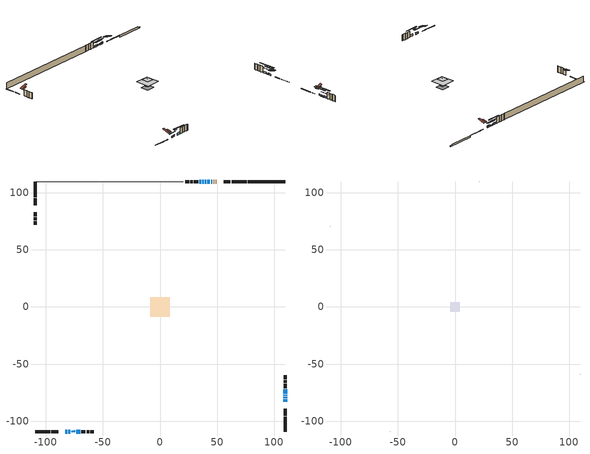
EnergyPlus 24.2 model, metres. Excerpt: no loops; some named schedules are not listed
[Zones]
conditioned space
 floor adiabatic (AdiabaticFloorConstruction): -8.32,-8.32 -8.32,8.32 8.32,8.32 8.32,-8.32 z5.18
 floor foundation (Slab1 construction): -4.9,-4.9 -4.9,4.9 4.9,4.9 4.9,-4.9 z-1.77
 floor foundation (Slab2 construction): -1.89,-1.89 -1.89,1.89 1.89,1.89 1.89,-1.89 z0
 wall outside (RimJoist1 construction): 75.91,109.45 62.65,109.45 / -109.45,-109.45 -96.19,-109.45 / -109.45,109.45 -109.45,96.19 / 109.45,-109.45 109.45,-96.19 z0.3:0.6
 wall outside (RimJoist3 construction): 61.72,109.45 55.6,109.45 / -95.26,-109.45 -89.15,-109.45 / -109.45,95.26 -109.45,89.15 / 109.45,-95.26 109.45,-89.15 z0.3:0.6
 wall outside (AdiabaticWallConstruction 1): 49.42,109.45 48.6,109.45 / 47.68,109.45 46.85,109.45 z0.3:2.33
 wall outside (AdiabaticWallConstruction): 109.45,-82.97 109.45,-80.68 / 45.92,109.45 44.7,109.45 / 40.4,109.45 39.18,109.45 / 38.25,109.45 37.03,109.45 / 109.45,-75.76 109.45,-71.95 / 36.11,109.45 34.28,109.45 z0.3:2.13; 43.77,109.45 41.33,109.45 / 109.45,-79.75 109.45,-78.53 z0.3:1.52; -82.97,-109.45 -81.14,-109.45 / -80.21,-109.45 -78.38,-109.45 z0.3:2.28; 109.45,-77.61 109.45,-76.69 z0.3:0.91; -73.51,-109.45 -69.85,-109.45 z0.3:2.74
 wall outside (Wall1 construction): 33.35,109.45 29.69,109.45 / -68.93,-109.45 -65.27,-109.45 / -109.45,82.97 -109.45,79.31 / 109.45,-71.02 109.45,-67.36 z0.3:7.62
 wall outside (Wall2 construction): 28.76,109.45 26.46,109.45 / -64.34,-109.45 -62.03,-109.45 / -109.45,78.38 -109.45,76.07 / 109.45,-66.43 109.45,-64.13 z0.3:7.62
 wall outside (Wall3 construction): 25.53,109.45 22.23,109.45 / -61.1,-109.45 -57.81,-109.45 / -109.45,75.15 -109.45,71.85 / 109.45,-63.2 109.45,-59.9 z0.3:7.62
 wall foundation (FoundationWall1 construction): 76.83,109.45,-1.77 76.83,109.45,0.3 106.19,109.45,0.3 106.19,109.45,-0.39 109.45,109.45,-0.39 109.45,109.45,-1.77
 wall adiabatic (Wall5 construction): 20.32,109.45 -108.52,109.45 z0.3:7.62
 window (WindowConstruction): 109.45,-82.97 109.45,-80.68 z0.3:2.13
 window (WindowConstruction 6): 45.92,109.45 44.7,109.45 z0.3:2.13
 window (WindowConstruction 7): 43.77,109.45 41.33,109.45 z0.3:1.52
 window (WindowConstruction 8): -82.97,-109.45 -81.14,-109.45 z0.3:2.28
 window (WindowConstruction 1): 40.4,109.45 39.18,109.45 z0.3:2.13
 window (WindowConstruction 9): 109.45,-79.75 109.45,-78.53 z0.3:1.52
 window (WindowConstruction 10): -80.21,-109.45 -78.38,-109.45 z0.3:2.28
 window (WindowConstruction 11): 109.45,-77.6 109.45,-76.69 z0.3:0.91
 window (WindowConstruction 2): 38.25,109.45 37.03,109.45 z0.3:2.13
 window (WindowConstruction 3): -73.51,-109.45 -69.85,-109.45 z0.3:2.74
 window (WindowConstruction 4): 109.45,-75.76 109.45,-71.95 z0.3:2.13
 window (WindowConstruction 5): 36.11,109.45 34.28,109.45 z0.3:2.13
 door (Door): 49.42,109.45 48.6,109.45 z0.3:2.33
 door (Door 1): 47.68,109.45 46.85,109.45 z0.3:2.33
 ceiling adiabatic (AdiabaticFloorConstruction): 8.32,-8.32 8.32,8.32 -8.32,8.32 -8.32,-8.32 z5.18
 roof outside (Roof2 construction): 50.35,109.45,7.62 50.35,104.58,9.24 51.64,104.58,9.24 51.64,109.45,7.62; -83.9,-109.45,7.62 -83.9,-104.58,9.24 -85.18,-104.58,9.24 -85.18,-109.45,7.62; -109.45,83.9,7.62 -104.58,83.9,9.24 -104.58,85.18,9.24 -109.45,85.18,7.62; 109.45,-83.9,7.62 104.58,-83.9,9.24 104.58,-85.18,9.24 109.45,-85.18,7.62
 roof outside (Roof3 construction): -1.75,1.75 -1.75,-1.75 1.75,-1.75 1.75,1.75 z7.62
 roof outside (AdiabaticRoofConstruction): -76.59,-109.45,7.61 -76.59,-108.63,7.89 -77.45,-108.63,7.89 -77.45,-109.45,7.61; -74.44,-109.45,7.61 -74.44,-108.29,8 -75.66,-108.29,8 -75.66,-109.45,7.61
 skylight (SkylightConstruction): -76.59,-109.45,7.62 -76.59,-108.63,7.89 -77.45,-108.63,7.89 -77.45,-109.45,7.62
 skylight (SkylightConstruction 1): -74.44,-109.45,7.62 -74.44,-108.29,8 -75.66,-108.29,8 -75.66,-109.45,7.62
attic - vented
 floor to conditioned space (Floor1 construction Reversed): -4.11,-4.11 -4.11,4.11 4.11,4.11 4.11,-4.11 z7.62
 wall outside (Wall4 construction): 21.3,109.45 21.25,109.45 / -56.88,-109.45 -56.83,-109.45 / -109.45,70.92 -109.45,70.87 / 109.45,-58.98 109.45,-58.93 z0.3:7.62
 roof outside (Roof1 construction): 52.57,109.45,7.62 52.57,101.44,10.28 54.68,101.44,10.28 54.68,109.45,7.62; -86.11,-109.45,7.62 -86.11,-101.44,10.28 -88.22,-101.44,10.28 -88.22,-109.45,7.62; -109.45,86.11,7.62 -101.44,86.11,10.28 -101.44,88.22,10.28 -109.45,88.22,7.62; 109.45,-86.11,7.62 101.44,-86.11,10.28 101.44,-88.22,10.28 109.45,-88.22,7.62
shading: 109.45,-74.14 109.45,-89.51 109.86,-89.51 109.86,-74.14 z8.67; 40.84,109.45 49.78,109.45 49.78,109.86 40.84,109.86 z5.99; 37.47,109.45 47.63,109.45 47.63,109.86 37.47,109.86 z5.38; -77.28,-109.45 -86.83,-109.45 -86.83,-109.86 -77.28,-109.86 z6.14; 32.64,109.45 46.94,109.45 46.94,109.86 32.64,109.86 z8.67; 109.45,-78.33 109.45,-79.95 109.86,-79.95 109.86,-78.33 z1.72; -78.18,-109.45 -80.41,-109.45 -80.41,-109.86 -78.18,-109.86 z2.48; 109.45,-66.86 109.45,-87.43 109.86,-87.43 109.86,-66.86 z10.74; 30.49,109.45 44.79,109.45 44.79,109.86 30.49,109.86 z8.67; -63.31,-109.45 -80.05,-109.45 -80.05,-109.86 -63.31,-109.86 z9.28; 109.45,-68.09 109.45,-79.62 109.86,-79.62 109.86,-68.09 z5.99; 30.42,109.45 39.96,109.45 39.96,109.86 30.42,109.86 z5.99
[Building]
Building 1: Terrain=Suburbs
[Site:Location]
Toronto Intl AP_ON: Latitude {deg}=43.68; Longitude {deg}=-79.63; Time Zone {hr}=-5; Elevation {m}=173; Keep Site Location Information=Yes
[Site:GroundTemperature:Shallow]
4.59119, 2.66285, 2.50842, 3.42352, 7.09712, 10.7536, 13.9236, 15.9317, 16.1023, 14.4691, 11.3799, 7.83558
[Site:WaterMainsTemperature]
Calculation Method=Schedule; Temperature Schedule=mains temperature schedule
[Material] Roughness=Rough; Thermal Absorptance=0.9
Name | Thickness {m} | Conductivity {W/m-K} | Density {kg/m3} | Specific Heat {J/kg-K} | Solar Absorptance | Visible Absorptance
asphalt or fiberglass shingles | 0.00635 | 0.162714 | 1121.4 | 1465.45 | 0.4 | 0.4
asphalt or fiberglass shingles 1 | 0.00635 | 0.162714 | 1121.4 | 1465.45 | 0.7 | 0.7
ceiling stud and cavity | 0.1397 | 0.117363 | 65.682 | 1177.47 | 0.7 | 0.7
concrete 4.0 in. | 0.1016 | 1.803125 | 2242.8 | 837.4 | 0.7 | 0.7
concrete 8.0 in. | 0.2032 | 1.803125 | 2242.8 | 837.4 | 0.7 | 0.7
door material | 0.04445 | 0.188738 | 512.64 | 1214.23 | 0.7 | 0.7
door material 1 | 0.04445 | 0.053851 | 512.64 | 1214.23 | 0.7 | 0.7
exterior vertical ins | 0.0305553 | 0.029427 | 32.04 | 1214.23 | 0.7 | 0.7
floor covering | 0.0127 | 0.0433444 | 54.468 | 1339.84 | 0.6 | 0.6
floor rigid ins; roof rigid ins 1; wall rigid ins | 0.512978 | 0.029427 | 32.04 | 1214.23 | 0.7 | 0.7
floor stud and cavity | 0.1397 | 1.75129 | 37.0049 | 1207.88 | 0.7 | 0.7
furniture material conditioned space 1 | 0.1524 | 0.115458 | 640.8 | 1214.23 | 0.6 | 0.6
gypsum board | 0.0127 | 0.160291 | 801 | 837.4 | 0.6 | 0.6
gypsum board 1 | 0.0127 | 0.160291 | 801 | 837.4 | 0.7 | 0.7
interior vertical ins | 0.025908 | 0.029427 | 32.04 | 1214.23 | 0.7 | 0.7
osb sheathing 0.5 in. | 0.0127 | 0.115458 | 512.64 | 1214.23 | 0.7 | 0.7
osb sheathing 0.5 in. 1 | 0.0127 | 0.115458 | 512.64 | 1214.23 | 0.4 | 0.4
osb sheathing 0.75 in. | 0.01905 | 0.115458 | 512.64 | 1214.23 | 0.7 | 0.7
osb sheathing 2.0 in. | 0.0508 | 0.115458 | 512.64 | 1214.23 | 0.7 | 0.7
rim joist stud and cavity | 0.0508 | 0.177588 | 50.32683 | 1063.81 | 0.6 | 0.6
rim joist stud and cavity 1 | 0.0508 | 0.029095 | 125.044 | 1163.47 | 0.6 | 0.6
roof rigid ins | 0.051816 | 0.029427 | 32.04 | 1214.23 | 0.7 | 0.7
roof stud and cavity | 0.2032 | 0.170512 | 78.34581 | 1123.46 | 0.7 | 0.7
roof stud and cavity 1 | 0.2032 | 0.185251 | 78.34581 | 1123.46 | 0.7 | 0.7
roof stud and cavity 2 | 0.18415 | 1.78685 | 37.0049 | 1207.88 | 0.6 | 0.6
slab rigid ins | 0.0412942 | 0.029427 | 32.04 | 1214.23 | 0.7 | 0.7
wall stud and cavity | 0.1397 | 0.0823012 | 139.0536 | 1170.24 | 0.7 | 0.7
wall stud and cavity 1 | 0.1397 | 0.0832512 | 139.0536 | 1170.24 | 0.7 | 0.7
wall stud and cavity 2 | 0.1397 | 0.0826441 | 139.0536 | 1170.24 | 0.7 | 0.7
wall stud and cavity 3 | 0.0889 | 6.9971 | 50.32683 | 1063.81 | 0.6 | 0.6
wall stud and cavity 4 | 0.1397 | 0.0750922 | 139.0536 | 1170.24 | 0.7 | 0.7
wall stud and cavity 5 | 0.0889 | 0.380278 | 52.3479 | 1209.89 | 0.7 | 0.7
wall stud and cavity 6 | 0.0889 | 0.391764 | 83.0341 | 1211.67 | 0.7 | 0.7
wood siding | 0.0254 | 0.102417 | 544.68 | 1172.36 | 0.4 | 0.4
wood siding 1 | 0.00254 | 0.102417 | 544.68 | 1172.36 | 0.4 | 0.4
wood siding 2; wood siding 3; wood siding 4 | 0.0254 | 0.102417 | 544.68 | 1172.36 | 0.7 | 0.7
[WindowMaterial:SimpleGlazingSystem]
Name | U-Factor {W/m2-K} | Solar Heat Gain Coefficient
SkylightMaterial | 3.58242 | 0.6652
SkylightMaterial 1 | 3.25514 | 0.6962
WindowMaterial | 2.93609 | 0.65
WindowMaterial 1 | 2.95653 | 0.63
WindowMaterial 2 | 2.904297 | 0.68
WindowMaterial 3 | 2.85944 | 0.72
WindowMaterial 4 | 2.92076 | 0.67
WindowMaterial 5 | 2.88386 | 0.7
WindowMaterial 6 | 2.96789 | 0.62
WindowMaterial 7 | 4.20853 | 0.66
[Construction]
AdiabaticFloorConstruction: floor stud and cavity, floor rigid ins, osb sheathing 0.75 in., floor covering
AdiabaticRoofConstruction: asphalt or fiberglass shingles 1, roof rigid ins 1, osb sheathing 0.75 in., roof stud and cavity 2
AdiabaticWallConstruction: wood siding 3, wall rigid ins, wall stud and cavity 5, gypsum board
AdiabaticWallConstruction 1: wood siding 4, wall rigid ins, wall stud and cavity 5, gypsum board
Door: door material
Door 1: door material 1
Floor1 construction Reversed: gypsum board, ceiling stud and cavity
FoundationWall1 construction: concrete 8.0 in., gypsum board 1
furniture construction conditioned space 1: furniture material conditioned space 1
PartitionWallConstruction: gypsum board, wall stud and cavity 6, gypsum board
RimJoist1 construction: wood siding 2, rim joist stud and cavity
RimJoist3 construction: wood siding 2, osb sheathing 2.0 in., rim joist stud and cavity 1
Roof1 construction: asphalt or fiberglass shingles
Roof2 construction: asphalt or fiberglass shingles, osb sheathing 0.75 in., roof stud and cavity, gypsum board
Roof3 construction: asphalt or fiberglass shingles, roof rigid ins, osb sheathing 0.75 in., roof stud and cavity 1, gypsum board
SkylightConstruction: SkylightMaterial
SkylightConstruction 1: SkylightMaterial 1
Slab1 construction: concrete 4.0 in.
Slab2 construction: slab rigid ins, concrete 4.0 in.
Wall1 construction: wood siding, osb sheathing 0.5 in., wall stud and cavity, gypsum board
Wall2 construction: wood siding, osb sheathing 0.5 in., wall stud and cavity 1, gypsum board
Wall3 construction: wood siding, osb sheathing 0.5 in., wall stud and cavity 2, gypsum board
Wall4 construction: wood siding 1, wall stud and cavity 3
Wall5 construction: osb sheathing 0.5 in. 1, wall stud and cavity 4, gypsum board
WindowConstruction; WindowConstruction 4: WindowMaterial
WindowConstruction 1; WindowConstruction 5: WindowMaterial 1
WindowConstruction 10; WindowConstruction 8: WindowMaterial 5
WindowConstruction 11: WindowMaterial 7
WindowConstruction 2; WindowConstruction 6: WindowMaterial 2
WindowConstruction 3: WindowMaterial 3
WindowConstruction 7: WindowMaterial 4
WindowConstruction 9: WindowMaterial 6
[Zone] Multiplier=1; Part of Total Floor Area=Yes
Name | Volume {m3}
attic - vented | 29.2543
conditioned space | 1170.8
[Space]
Name | Zone | Volume {m3}
attic - vented 1 | attic - vented | 29.2543
conditioned space 1 | conditioned space | 1170.8
[ZoneInfiltration:EffectiveLeakageArea]
infil attic - vented 1: Zone or Space=attic - vented 1; Schedule=Always On Discrete; Effective Air Leakage Area {cm2}=2794.76; Stack Coefficient=0.000694229; Wind Coefficient=1.78021e-05
[ZoneMixing]
whole house fan mix: Zone or Space=attic - vented; Schedule=Always On Continuous; Design Flow Rate Calculation Method=Flow/Zone; Design Flow Rate {m3/s}=0; Source Zone or Space=conditioned space
[SurfaceProperty:ExposedFoundationPerimeter] Exposed Perimeter Calculation Method=TotalExposedPerimeter
Name | Total Exposed Perimeter {m}
Slab1 | 32.614
Slab2 | 10.973
[InternalMass] Zone or ZoneList=conditioned space; Space or SpaceList=conditioned space 1
Name | Construction | Surface Area {m2}
furniture mass conditioned space 1 | furniture construction conditioned space 1 | 154.984
partition wall mass | PartitionWallConstruction | 387.46
[Lights]
interior lighting: Zone or ZoneList or Space or SpaceList=conditioned space 1; Schedule=interior lighting schedule; Design Level Calculation Method=LightingLevel; Lighting Level {W}=343.2; Return Air Fraction=0; Fraction Radiant=0.6; Fraction Visible=0.2; Fraction Replaceable=1
[People]
occupants: Zone or ZoneList or Space or SpaceList=conditioned space 1; Number of People Schedule=occupants schedule; Number of People Calculation Method=People; Number of People=3; Fraction Radiant=0.314171; Sensible Heat Fraction=0.56303; Activity Level Schedule=occupants activity schedule; Carbon Dioxide Generation Rate {m3/s-W}=0; Enable ASHRAE 55 Comfort Warnings=No; Mean Radiant Temperature Calculation Type=EnclosureAveraged
[ElectricEquipment] Zone or ZoneList or Space or SpaceList=conditioned space 1; Design Level Calculation Method=EquipmentLevel
Name | Schedule | Design Level {W} | Fraction Latent | Fraction Radiant | Fraction Lost
clothes dryer | clothes dryer schedule | 140.772 | 0.015 | 0.081 | 0.85
clothes washer | clothes washer schedule | 32.1985 | 0.03 | 0.162 | 0.7
cooking range | cooking range schedule | 208.969 | 0.08 | 0.432 | 0.2
dishwasher | dishwasher schedule | 66.8632 | 0.3 | 0.18 | 0.4
fridge | fridge schedule | 72.9452 | 0 | 0.6 | 0
mech vent bath fan 0 | mech vent bath fan 0 schedule | 50.2 | 0 | 0 | 1
mech vent bath fan 1 | mech vent bath fan 1 schedule | 50.2 | 0 | 0 | 1
mech vent house fan | mech vent house fan schedule | 0.95 | 0 | 0 | 1
mech vent house fan cfis | mech vent house fan cfis schedule | 0 | 0 | 0 | 0
mech vent range fan 0 | mech vent range fan 0 schedule | 57 | 0 | 0 | 1
misc plug loads | misc plug loads schedule | 494.7 | 0.045 | 0.513 | 0.1
whole house fan | Always On Discrete | 0 | 0 | 0 | 1
[OtherEquipment] Zone or ZoneList or Space or SpaceList=conditioned space 1; Design Level Calculation Method=EquipmentLevel
Name | Fuel Type | Schedule | Design Level {W} | Fraction Latent | Fraction Radiant | Fraction Lost
clothes dryer 1 | Electricity | clothes dryer schedule | 0 | 0.015 | 0.081 | 0.85
cooking range 1 | Electricity | cooking range schedule | 0 | 0.08 | 0.432 | 0.2
general water use latent | None | general water use schedule | 59.3978 | 1 | 0 | 0
general water use sensible | None | general water use schedule | -58.539 | 0 | 0.6 | 0
mech vent house fan latent load | None | Always On Discrete | 0 | 1 | 0 | 0
mech vent house fan sensible load | None | Always On Discrete | 0 | 0 | 0 | 0
water heater energy adjustment1 | NaturalGas | Always On Discrete | 0.01 | 0 | 0 | 1
[ZoneInfiltration:DesignFlowRate] Zone or ZoneList or Space or SpaceList=conditioned space 1; Schedule=Always On Discrete; Design Flow Rate Calculation Method=Flow/Zone; Design Flow Rate {m3/s}=0
infil flow; natural vent flow; whole house fan flow
[Foundation:Kiva] Initial Indoor Air Temperature {C}=18; Wall Depth Below Slab {m}=0.2032
Name | Wall Height Above Grade {m} | Custom Block Material Name 1 | Custom Block Depth 1 {m} | Custom Block X Position 1 {m} | Custom Block Z Position 1 {m} | Interior Vertical Insulation Material | Interior Vertical Insulation Depth {m}
Foundation Kiva 1 | 0.299984 | exterior vertical ins | 2.06999 | 0.2159 | 0
Foundation Kiva 2 | 0.1016 |  |  |  |  | interior vertical ins | 0.1016
[Foundation:Kiva:Settings]
Soil Conductivity {W/m-K}=0.849921; Soil Density {kg/m3}=1842.3; Soil Specific Heat {J/kg-K}=418.7; Ground Solar Absorptivity=0.9; Ground Thermal Absorptivity=0.9; Ground Surface Roughness {m}=0.03; Far-Field Width {m}=40; Deep-Ground Boundary Condition=ZeroFlux; Deep-Ground Depth {m}=40; Minimum Cell Dimension {m}=0.2; Maximum Cell Growth Coefficient=3; Simulation Timestep=Timestep
[Exterior:Lights]
exterior lighting: Schedule=exterior lighting schedule; Design Level {W}=75.6
[Schedule:Constant]
Name | Hourly Value
Always On Continuous; mech vent house fan schedule; mech vent house fan cfis schedule; Always On Discrete | 1
occupants activity schedule | 117.228
fridge schedule | 0
[Schedule:Week:Daily]
interior lighting schedule Week Rule - Jan1-Jan27: interior lighting schedule day, interior lighting schedule day, interior lighting schedule day, interior lighting schedule day, interior lighting schedule day, interior lighting schedule day, interior lighting schedule day, interior lighting schedule default day, interior lighting schedule default day, interior lighting schedule default day, interior lighting schedule default day, interior lighting schedule default day
interior lighting schedule Week Rule - Jan28-Feb3: interior lighting schedule day, interior lighting schedule day, interior lighting schedule day, interior lighting schedule day, interior lighting schedule day 1, interior lighting schedule day 1, interior lighting schedule day 1, interior lighting schedule default day, interior lighting schedule default day, interior lighting schedule default day, interior lighting schedule default day, interior lighting schedule default day
interior lighting schedule Week Rule - Feb4-Feb24: interior lighting schedule day 1, interior lighting schedule day 1, interior lighting schedule day 1, interior lighting schedule day 1, interior lighting schedule day 1, interior lighting schedule day 1, interior lighting schedule day 1, interior lighting schedule default day, interior lighting schedule default day, interior lighting schedule default day, interior lighting schedule default day, interior lighting schedule default day
interior lighting schedule Week Rule - Feb25-Mar3: interior lighting schedule day 1, interior lighting schedule day 1, interior lighting schedule day 1, interior lighting schedule day 1, interior lighting schedule day 2, interior lighting schedule day 2, interior lighting schedule day 2, interior lighting schedule default day, interior lighting schedule default day, interior lighting schedule default day, interior lighting schedule default day, interior lighting schedule default day
interior lighting schedule Week Rule - Mar4-Mar31: interior lighting schedule day 2, interior lighting schedule day 2, interior lighting schedule day 2, interior lighting schedule day 2, interior lighting schedule day 2, interior lighting schedule day 2, interior lighting schedule day 2, interior lighting schedule default day, interior lighting schedule default day, interior lighting schedule default day, interior lighting schedule default day, interior lighting schedule default day
interior lighting schedule Week Rule - Apr1-Apr28: interior lighting schedule day 3, interior lighting schedule day 3, interior lighting schedule day 3, interior lighting schedule day 3, interior lighting schedule day 3, interior lighting schedule day 3, interior lighting schedule day 3, interior lighting schedule default day, interior lighting schedule default day, interior lighting schedule default day, interior lighting schedule default day, interior lighting schedule default day
interior lighting schedule Week Rule - Apr29-May5: interior lighting schedule day 3, interior lighting schedule day 3, interior lighting schedule day 4, interior lighting schedule day 4, interior lighting schedule day 4, interior lighting schedule day 4, interior lighting schedule day 4, interior lighting schedule default day, interior lighting schedule default day, interior lighting schedule default day, interior lighting schedule default day, interior lighting schedule default day
interior lighting schedule Week Rule - May6-May26: interior lighting schedule day 4, interior lighting schedule day 4, interior lighting schedule day 4, interior lighting schedule day 4, interior lighting schedule day 4, interior lighting schedule day 4, interior lighting schedule day 4, interior lighting schedule default day, interior lighting schedule default day, interior lighting schedule default day, interior lighting schedule default day, interior lighting schedule default day
interior lighting schedule Week Rule - May27-Jun2: interior lighting schedule day 4, interior lighting schedule day 4, interior lighting schedule day 4, interior lighting schedule day 4, interior lighting schedule day 4, interior lighting schedule day 5, interior lighting schedule day 5, interior lighting schedule default day, interior lighting schedule default day, interior lighting schedule default day, interior lighting schedule default day, interior lighting schedule default day
interior lighting schedule Week Rule - Jun3-Jun30: interior lighting schedule day 5, interior lighting schedule day 5, interior lighting schedule day 5, interior lighting schedule day 5, interior lighting schedule day 5, interior lighting schedule day 5, interior lighting schedule day 5, interior lighting schedule default day, interior lighting schedule default day, interior lighting schedule default day, interior lighting schedule default day, interior lighting schedule default day
interior lighting schedule Week Rule - Jul1-Jul28: interior lighting schedule day 6, interior lighting schedule day 6, interior lighting schedule day 6, interior lighting schedule day 6, interior lighting schedule day 6, interior lighting schedule day 6, interior lighting schedule day 6, interior lighting schedule default day, interior lighting schedule default day, interior lighting schedule default day, interior lighting schedule default day, interior lighting schedule default day
interior lighting schedule Week Rule - Jul29-Aug4: interior lighting schedule day 6, interior lighting schedule day 6, interior lighting schedule day 6, interior lighting schedule day 7, interior lighting schedule day 7, interior lighting schedule day 7, interior lighting schedule day 7, interior lighting schedule default day, interior lighting schedule default day, interior lighting schedule default day, interior lighting schedule default day, interior lighting schedule default day
interior lighting schedule Week Rule - Aug5-Aug25: interior lighting schedule day 7, interior lighting schedule day 7, interior lighting schedule day 7, interior lighting schedule day 7, interior lighting schedule day 7, interior lighting schedule day 7, interior lighting schedule day 7, interior lighting schedule default day, interior lighting schedule default day, interior lighting schedule default day, interior lighting schedule default day, interior lighting schedule default day
interior lighting schedule Week Rule - Aug26-Sep1: interior lighting schedule day 7, interior lighting schedule day 7, interior lighting schedule day 7, interior lighting schedule day 7, interior lighting schedule day 7, interior lighting schedule day 7, interior lighting schedule day 8, interior lighting schedule default day, interior lighting schedule default day, interior lighting schedule default day, interior lighting schedule default day, interior lighting schedule default day
interior lighting schedule Week Rule - Sep2-Sep29: interior lighting schedule day 8, interior lighting schedule day 8, interior lighting schedule day 8, interior lighting schedule day 8, interior lighting schedule day 8, interior lighting schedule day 8, interior lighting schedule day 8, interior lighting schedule default day, interior lighting schedule default day, interior lighting schedule default day, interior lighting schedule default day, interior lighting schedule default day
interior lighting schedule Week Rule - Sep30-Oct6: interior lighting schedule day 8, interior lighting schedule day 9, interior lighting schedule day 9, interior lighting schedule day 9, interior lighting schedule day 9, interior lighting schedule day 9, interior lighting schedule day 9, interior lighting schedule default day, interior lighting schedule default day, interior lighting schedule default day, interior lighting schedule default day, interior lighting schedule default day
interior lighting schedule Week Rule - Oct7-Oct27: interior lighting schedule day 9, interior lighting schedule day 9, interior lighting schedule day 9, interior lighting schedule day 9, interior lighting schedule day 9, interior lighting schedule day 9, interior lighting schedule day 9, interior lighting schedule default day, interior lighting schedule default day, interior lighting schedule default day, interior lighting schedule default day, interior lighting schedule default day
interior lighting schedule Week Rule - Oct28-Nov3: interior lighting schedule day 9, interior lighting schedule day 9, interior lighting schedule day 9, interior lighting schedule day 9, interior lighting schedule day 10, interior lighting schedule day 10, interior lighting schedule day 10, interior lighting schedule default day, interior lighting schedule default day, interior lighting schedule default day, interior lighting schedule default day, interior lighting schedule default day
interior lighting schedule Week Rule - Nov4-Nov24: interior lighting schedule day 10, interior lighting schedule day 10, interior lighting schedule day 10, interior lighting schedule day 10, interior lighting schedule day 10, interior lighting schedule day 10, interior lighting schedule day 10, interior lighting schedule default day, interior lighting schedule default day, interior lighting schedule default day, interior lighting schedule default day, interior lighting schedule default day
interior lighting schedule Week Rule - Nov25-Dec1: interior lighting schedule day 10, interior lighting schedule day 10, interior lighting schedule day 10, interior lighting schedule day 10, interior lighting schedule day 10, interior lighting schedule day 10, interior lighting schedule day 11, interior lighting schedule default day, interior lighting schedule default day, interior lighting schedule default day, interior lighting schedule default day, interior lighting schedule default day
interior lighting schedule Week Rule - Dec2-Dec31: interior lighting schedule day 11, interior lighting schedule day 11, interior lighting schedule day 11, interior lighting schedule day 11, interior lighting schedule day 11, interior lighting schedule day 11, interior lighting schedule day 11, interior lighting schedule default day, interior lighting schedule default day, interior lighting schedule default day, interior lighting schedule default day, interior lighting schedule default day
occupants schedule Week Rule - Jan1-Dec31: occupants schedule day, occupants schedule day, occupants schedule day, occupants schedule day, occupants schedule day, occupants schedule day, occupants schedule day, occupants schedule default day, occupants schedule default day, occupants schedule default day, occupants schedule default day, occupants schedule default day
clothes dryer schedule Week Rule - Jan1-Dec31: clothes dryer schedule day, clothes dryer schedule day, clothes dryer schedule day, clothes dryer schedule day, clothes dryer schedule day, clothes dryer schedule day, clothes dryer schedule day, clothes dryer schedule default day, clothes dryer schedule default day, clothes dryer schedule default day, clothes dryer schedule default day, clothes dryer schedule default day
clothes washer schedule Week Rule - Jan1-Dec31: clothes washer schedule day, clothes washer schedule day, clothes washer schedule day, clothes washer schedule day, clothes washer schedule day, clothes washer schedule day, clothes washer schedule day, clothes washer schedule default day, clothes washer schedule default day, clothes washer schedule default day, clothes washer schedule default day, clothes washer schedule default day
cooking range schedule Week Rule - Jan1-Dec31: cooking range schedule day, cooking range schedule day, cooking range schedule day, cooking range schedule day, cooking range schedule day, cooking range schedule day, cooking range schedule day, cooking range schedule default day, cooking range schedule default day, cooking range schedule default day, cooking range schedule default day, cooking range schedule default day
dishwasher schedule Week Rule - Jan1-Dec31: dishwasher schedule day, dishwasher schedule day, dishwasher schedule day, dishwasher schedule day, dishwasher schedule day, dishwasher schedule day, dishwasher schedule day, dishwasher schedule default day, dishwasher schedule default day, dishwasher schedule default day, dishwasher schedule default day, dishwasher schedule default day
mech vent bath fan 0 schedule Week Rule - Jan1-Dec31: mech vent bath fan 0 schedule day, mech vent bath fan 0 schedule day, mech vent bath fan 0 schedule day, mech vent bath fan 0 schedule day, mech vent bath fan 0 schedule day, mech vent bath fan 0 schedule day, mech vent bath fan 0 schedule day, mech vent bath fan 0 schedule default day, mech vent bath fan 0 schedule default day, mech vent bath fan 0 schedule default day, mech vent bath fan 0 schedule default day, mech vent bath fan 0 schedule default day
mech vent bath fan 1 schedule Week Rule - Jan1-Dec31: mech vent bath fan 1 schedule day, mech vent bath fan 1 schedule day, mech vent bath fan 1 schedule day, mech vent bath fan 1 schedule day, mech vent bath fan 1 schedule day, mech vent bath fan 1 schedule day, mech vent bath fan 1 schedule day, mech vent bath fan 1 schedule default day, mech vent bath fan 1 schedule default day, mech vent bath fan 1 schedule default day, mech vent bath fan 1 schedule default day, mech vent bath fan 1 schedule default day
mech vent range fan 0 schedule Week Rule - Jan1-Dec31: mech vent range fan 0 schedule day, mech vent range fan 0 schedule day, mech vent range fan 0 schedule day, mech vent range fan 0 schedule day, mech vent range fan 0 schedule day, mech vent range fan 0 schedule day, mech vent range fan 0 schedule day, mech vent range fan 0 schedule default day, mech vent range fan 0 schedule default day, mech vent range fan 0 schedule default day, mech vent range fan 0 schedule default day, mech vent range fan 0 schedule default day
misc plug loads schedule Week Rule - Jan1-Dec31: misc plug loads schedule day, misc plug loads schedule day, misc plug loads schedule day, misc plug loads schedule day, misc plug loads schedule day, misc plug loads schedule day, misc plug loads schedule day, misc plug loads schedule default day, misc plug loads schedule default day, misc plug loads schedule default day, misc plug loads schedule default day, misc plug loads schedule default day
general water use schedule Week Rule - Jan1-Dec31: general water use schedule day, general water use schedule day, general water use schedule day, general water use schedule day, general water use schedule day, general water use schedule day, general water use schedule day, general water use schedule default day, general water use schedule default day, general water use schedule default day, general water use schedule default day, general water use schedule default day
exterior lighting schedule Week Rule - Jan1-Jan27: exterior lighting schedule day, exterior lighting schedule day, exterior lighting schedule day, exterior lighting schedule day, exterior lighting schedule day, exterior lighting schedule day, exterior lighting schedule day, exterior lighting schedule default day, exterior lighting schedule default day, exterior lighting schedule default day, exterior lighting schedule default day, exterior lighting schedule default day
exterior lighting schedule Week Rule - Jan28-Feb3: exterior lighting schedule day, exterior lighting schedule day, exterior lighting schedule day, exterior lighting schedule day, exterior lighting schedule day 1, exterior lighting schedule day 1, exterior lighting schedule day 1, exterior lighting schedule default day, exterior lighting schedule default day, exterior lighting schedule default day, exterior lighting schedule default day, exterior lighting schedule default day
exterior lighting schedule Week Rule - Feb4-Feb24: exterior lighting schedule day 1, exterior lighting schedule day 1, exterior lighting schedule day 1, exterior lighting schedule day 1, exterior lighting schedule day 1, exterior lighting schedule day 1, exterior lighting schedule day 1, exterior lighting schedule default day, exterior lighting schedule default day, exterior lighting schedule default day, exterior lighting schedule default day, exterior lighting schedule default day
exterior lighting schedule Week Rule - Feb25-Mar3: exterior lighting schedule day 1, exterior lighting schedule day 1, exterior lighting schedule day 1, exterior lighting schedule day 1, exterior lighting schedule day 2, exterior lighting schedule day 2, exterior lighting schedule day 2, exterior lighting schedule default day, exterior lighting schedule default day, exterior lighting schedule default day, exterior lighting schedule default day, exterior lighting schedule default day
exterior lighting schedule Week Rule - Mar4-Mar31: exterior lighting schedule day 2, exterior lighting schedule day 2, exterior lighting schedule day 2, exterior lighting schedule day 2, exterior lighting schedule day 2, exterior lighting schedule day 2, exterior lighting schedule day 2, exterior lighting schedule default day, exterior lighting schedule default day, exterior lighting schedule default day, exterior lighting schedule default day, exterior lighting schedule default day
exterior lighting schedule Week Rule - Apr1-Apr28: exterior lighting schedule day 3, exterior lighting schedule day 3, exterior lighting schedule day 3, exterior lighting schedule day 3, exterior lighting schedule day 3, exterior lighting schedule day 3, exterior lighting schedule day 3, exterior lighting schedule default day, exterior lighting schedule default day, exterior lighting schedule default day, exterior lighting schedule default day, exterior lighting schedule default day
exterior lighting schedule Week Rule - Apr29-May5: exterior lighting schedule day 3, exterior lighting schedule day 3, exterior lighting schedule day 4, exterior lighting schedule day 4, exterior lighting schedule day 4, exterior lighting schedule day 4, exterior lighting schedule day 4, exterior lighting schedule default day, exterior lighting schedule default day, exterior lighting schedule default day, exterior lighting schedule default day, exterior lighting schedule default day
exterior lighting schedule Week Rule - May6-May26: exterior lighting schedule day 4, exterior lighting schedule day 4, exterior lighting schedule day 4, exterior lighting schedule day 4, exterior lighting schedule day 4, exterior lighting schedule day 4, exterior lighting schedule day 4, exterior lighting schedule default day, exterior lighting schedule default day, exterior lighting schedule default day, exterior lighting schedule default day, exterior lighting schedule default day
[Schedule:Year]
interior lighting schedule: interior lighting schedule Week Rule - Jan1-Jan27, 1, 1, 1, 27, interior lighting schedule Week Rule - Jan28-Feb3, 1, 28, 2, 3, interior lighting schedule Week Rule - Feb4-Feb24, 2, 4, 2, 24, interior lighting schedule Week Rule - Feb25-Mar3, 2, 25, 3, 3, interior lighting schedule Week Rule - Mar4-Mar31, 3, 4, 3, 31, interior lighting schedule Week Rule - Apr1-Apr28, 4, 1, 4, 28, interior lighting schedule Week Rule - Apr29-May5, 4, 29, 5, 5, interior lighting schedule Week Rule - May6-May26, 5, 6, 5, 26, interior lighting schedule Week Rule - May27-Jun2, 5, 27, 6, 2, interior lighting schedule Week Rule - Jun3-Jun30, 6, 3, 6, 30, interior lighting schedule Week Rule - Jul1-Jul28, 7, 1, 7, 28, interior lighting schedule Week Rule - Jul29-Aug4, 7, 29, 8, 4, interior lighting schedule Week Rule - Aug5-Aug25, 8, 5, 8, 25, interior lighting schedule Week Rule - Aug26-Sep1, 8, 26, 9, 1, interior lighting schedule Week Rule - Sep2-Sep29, 9, 2, 9, 29, interior lighting schedule Week Rule - Sep30-Oct6, 9, 30, 10, 6, interior lighting schedule Week Rule - Oct7-Oct27, 10, 7, 10, 27, interior lighting schedule Week Rule - Oct28-Nov3, 10, 28, 11, 3, interior lighting schedule Week Rule - Nov4-Nov24, 11, 4, 11, 24, interior lighting schedule Week Rule - Nov25-Dec1, 11, 25, 12, 1, interior lighting schedule Week Rule - Dec2-Dec31, 12, 2, 12, 31
occupants schedule: occupants schedule Week Rule - Jan1-Dec31, 1, 1, 12, 31
clothes dryer schedule: clothes dryer schedule Week Rule - Jan1-Dec31, 1, 1, 12, 31
clothes washer schedule: clothes washer schedule Week Rule - Jan1-Dec31, 1, 1, 12, 31
cooking range schedule: cooking range schedule Week Rule - Jan1-Dec31, 1, 1, 12, 31
dishwasher schedule: dishwasher schedule Week Rule - Jan1-Dec31, 1, 1, 12, 31
mech vent bath fan 0 schedule: mech vent bath fan 0 schedule Week Rule - Jan1-Dec31, 1, 1, 12, 31
mech vent bath fan 1 schedule: mech vent bath fan 1 schedule Week Rule - Jan1-Dec31, 1, 1, 12, 31
mech vent range fan 0 schedule: mech vent range fan 0 schedule Week Rule - Jan1-Dec31, 1, 1, 12, 31
misc plug loads schedule: misc plug loads schedule Week Rule - Jan1-Dec31, 1, 1, 12, 31
general water use schedule: general water use schedule Week Rule - Jan1-Dec31, 1, 1, 12, 31
exterior lighting schedule: exterior lighting schedule Week Rule - Jan1-Jan27, 1, 1, 1, 27, exterior lighting schedule Week Rule - Jan28-Feb3, 1, 28, 2, 3, exterior lighting schedule Week Rule - Feb4-Feb24, 2, 4, 2, 24, exterior lighting schedule Week Rule - Feb25-Mar3, 2, 25, 3, 3, exterior lighting schedule Week Rule - Mar4-Mar31, 3, 4, 3, 31, exterior lighting schedule Week Rule - Apr1-Apr28, 4, 1, 4, 28, exterior lighting schedule Week Rule - Apr29-May5, 4, 29, 5, 5, exterior lighting schedule Week Rule - May6-May26, 5, 6, 5, 26, exterior lighting schedule Week Rule - May27-Jun2, 5, 27, 6, 2, exterior lighting schedule Week Rule - Jun3-Jun30, 6, 3, 6, 30, exterior lighting schedule Week Rule - Jul1-Jul28, 7, 1, 7, 28, exterior lighting schedule Week Rule - Jul29-Aug4, 7, 29, 8, 4, exterior lighting schedule Week Rule - Aug5-Aug25, 8, 5, 8, 25, exterior lighting schedule Week Rule - Aug26-Sep1, 8, 26, 9, 1, exterior lighting schedule Week Rule - Sep2-Sep29, 9, 2, 9, 29, exterior lighting schedule Week Rule - Sep30-Oct6, 9, 30, 10, 6, exterior lighting schedule Week Rule - Oct7-Oct27, 10, 7, 10, 27, exterior lighting schedule Week Rule - Oct28-Nov3, 10, 28, 11, 3, exterior lighting schedule Week Rule - Nov4-Nov24, 11, 4, 11, 24, exterior lighting schedule Week Rule - Nov25-Dec1, 11, 25, 12, 1, exterior lighting schedule Week Rule - Dec2-Dec31, 12, 2, 12, 31
[Schedule:Compact]
mains temperature schedule: Through: 01/01, For: AllDays, Until: 24:00, 8.43722, Through: 01/02, For: AllDays, Until: 24:00, 8.37111, Through: 01/03, For: AllDays, Until: 24:00, 8.30611, Through: 01/04, For: AllDays, Until: 24:00, 8.24222, Through: 01/05, For: AllDays, Until: 24:00, 8.17944, Through: 01/06, For: AllDays, Until: 24:00, 8.11833, Through: 01/07, For: AllDays, Until: 24:00, 8.05833, Through: 01/08, For: AllDays, Until: 24:00, 7.99944, Through: 01/09, For: AllDays, Until: 24:00, 7.94222, Through: 01/10, For: AllDays, Until: 24:00, 7.88611, Through: 01/11, For: AllDays, Until: 24:00, 7.83167, Through: 01/12, For: AllDays, Until: 24:00, 7.77833, Through: 01/13, For: AllDays, Until: 24:00, 7.72611, Through: 01/14, For: AllDays, Until: 24:00, 7.67556, Through: 01/15, For: AllDays, Until: 24:00, 7.62667, Through: 01/16, For: AllDays, Until: 24:00, 7.57889, Through: 01/17, For: AllDays, Until: 24:00, 7.53278, Through: 01/18, For: AllDays, Until: 24:00, 7.48778, Through: 01/19, For: AllDays, Until: 24:00, 7.44444, Through: 01/20, For: AllDays, Until: 24:00, 7.40278, Through: 01/21, For: AllDays, Until: 24:00, 7.36278, Through: 01/22, For: AllDays, Until: 24:00, 7.32389, Through: 01/23, For: AllDays, Until: 24:00, 7.28667, Through: 01/24, For: AllDays, Until: 24:00, 7.25056, Through: 01/25, For: AllDays, Until: 24:00, 7.21667, Through: 01/26, For: AllDays, Until: 24:00, 7.18389, Through: 01/27, For: AllDays, Until: 24:00, 7.15278, Through: 01/28, For: AllDays, Until: 24:00, 7.12333, Through: 01/29, For: AllDays, Until: 24:00, 7.09556, Through: 01/30, For: AllDays, Until: 24:00, 7.06944, Through: 01/31, For: AllDays, Until: 24:00, 7.04444, Through: 02/01, For: AllDays, Until: 24:00, 7.02167, Through: 02/02, For: AllDays, Until: 24:00, 7, Through: 02/03, For: AllDays, Until: 24:00, 6.98, Through: 02/04, For: AllDays, Until: 24:00, 6.96222, Through: 02/05, For: AllDays, Until: 24:00, 6.94556, Through: 02/06, For: AllDays, Until: 24:00, 6.93056, Through: 02/07, For: AllDays, Until: 24:00, 6.91722, Through: 02/08, For: AllDays, Until: 24:00, 6.90556, Through: 02/09, For: AllDays, Until: 24:00, 6.89556, Through: 02/10, For: AllDays, Until: 24:00, 6.88722, Through: 02/11, For: AllDays, Until: 24:00, 6.88056, Through: 02/12, For: AllDays, Until: 24:00, 6.875, Through: 02/13, For: AllDays, Until: 24:00, 6.87167, Through: 02/14, For: AllDays, Until: 24:00, 6.87, Through: 02/15, For: AllDays, Until: 24:00, 6.87, Through: 02/16, For: AllDays, Until: 24:00, 6.87167, Through: 02/17, For: AllDays, Until: 24:00, 6.875, Through: 02/18, For: AllDays, Until: 24:00, 6.88, Through: 02/19, For: AllDays, Until: 24:00, 6.88611, Through: 02/20, For: AllDays, Until: 24:00, 6.89444, Through: 02/21, For: AllDays, Until: 24:00, 6.90444, Through: 02/22, For: AllDays, Until: 24:00, 6.91611, Through: 02/23, For: AllDays, Until: 24:00, 6.92889, Through: 02/24, For: AllDays, Until: 24:00, 6.94389, Through: 02/25, For: AllDays, Until: 24:00, 6.96056, Through: 02/26, For: AllDays, Until: 24:00, 6.97833, Through: 02/27, For: AllDays, Until: 24:00, 6.99833, Through: 02/28, For: AllDays, Until: 24:00, 7.01944, Through: 03/01, For: AllDays, Until: 24:00, 7.04222, Through: 03/02, For: AllDays, Until: 24:00, 7.06667, Through: 03/03, For: AllDays, Until: 24:00, 7.09278, Through: 03/04, For: AllDays, Until: 24:00, 7.12056, Through: 03/05, For: AllDays, Until: 24:00, 7.15, Through: 03/06, For: AllDays, Until: 24:00, 7.18111, Through: 03/07, For: AllDays, Until: 24:00, 7.21333, Through: 03/08, For: AllDays, Until: 24:00, 7.24722, Through: 03/09, For: AllDays, Until: 24:00, 7.28278, Through: 03/10, For: AllDays, Until: 24:00, 7.32, Through: 03/11, For: AllDays, Until: 24:00, 7.35889, Through: 03/12, For: AllDays, Until: 24:00, 7.39889, Through: 03/13, For: AllDays, Until: 24:00, 7.44056, Through: 03/14, For: AllDays, Until: 24:00, 7.48389, Through: 03/15, For: AllDays, Until: 24:00, 7.52833, Through: 03/16, For: AllDays, Until: 24:00, 7.57444, Through: 03/17, For: AllDays, Until: 24:00, 7.62222, Through: 03/18, For: AllDays, Until: 24:00, 7.67111, Through: 03/19, For: AllDays, Until: 24:00, 7.72111, Through: 03/20, For: AllDays, Until: 24:00, 7.77333, Through: 03/21, For: AllDays, Until: 24:00, 7.82611, Through: 03/22, For: AllDays, Until: 24:00, 7.88111, Through: 03/23, For: AllDays, Until: 24:00, 7.93667, Through: 03/24, For: AllDays, Until: 24:00, 7.99389, Through: 03/25, For: AllDays, Until: 24:00, 8.05278, Through: 03/26, For: AllDays, Until: 24:00, 8.11278, Through: 03/27, For: AllDays, Until: 24:00, 8.17389, Through: 03/28, For: AllDays, Until: 24:00, 8.23611, Through: 03/29, For: AllDays, Until: 24:00, 8.3, Through: 03/30, For: AllDays, Until: 24:00, 8.365, Through: 03/31, For: AllDays, Until: 24:00, 8.43111, Through: 04/01, For: AllDays, Until: 24:00, 8.49833, Through: 04/02, For: AllDays, Until: 24:00, 8.56722, Through: 04/03, For: AllDays, Until: 24:00, 8.63667, Through: 04/04, For: AllDays, Until: 24:00, 8.70778, Through: 04/05, For: AllDays, Until: 24:00, 8.77944, Through: 04/06, For: AllDays, Until: 24:00, 8.85278, Through: 04/07, For: AllDays, Until: 24:00, 8.92667, Through: 04/08, For: AllDays, Until: 24:00, 9.00222, Through: 04/09, For: AllDays, Until: 24:00, 9.07833, Through: 04/10, For: AllDays, Until: 24:00, 9.15556, Through: 04/11, For: AllDays, Until: 24:00, 9.23389, Through: 04/12, For: AllDays, Until: 24:00, 9.31278, Through: 04/13, For: AllDays, Until: 24:00, 9.39278, Through: 04/14, For: AllDays, Until: 24:00, 9.47389, Through: 04/15, For: AllDays, Until: 24:00, 9.55611, Through: 04/16, For: AllDays, Until: 24:00, 9.63833, Through: 04/17, For: AllDays, Until: 24:00, 9.72222, Through: 04/18, For: AllDays, Until: 24:00, 9.80667, Through: 04/19, For: AllDays, Until: 24:00, 9.89167, Through: 04/20, For: AllDays, Until: 24:00, 9.97778, Through: 04/21, For: AllDays, Until: 24:00, 10.0644, Through: 04/22, For: AllDays, Until: 24:00, 10.1517, Through: 04/23, For: AllDays, Until: 24:00, 10.24, Through: 04/24, For: AllDays, Until: 24:00, 10.3289, Through: 04/25, For: AllDays, Until: 24:00, 10.4183, Through: 04/26, For: AllDays, Until: 24:00, 10.5083, Through: 04/27, For: AllDays, Until: 24:00, 10.5989, Through: 04/28, For: AllDays, Until: 24:00, 10.69, Through: 04/29, For: AllDays, Until: 24:00, 10.7817, Through: 04/30, For: AllDays, Until: 24:00, 10.8739, Through: 05/01, For: AllDays, Until: 24:00, 10.9667, Through: 05/02, For: AllDays, Until: 24:00, 11.0594, Through: 05/03, For: AllDays, Until: 24:00, 11.1533, Through: 05/04, For: AllDays, Until: 24:00, 11.2472, Through: 05/05, For: AllDays, Until: 24:00, 11.3411, Through: 05/06, For: AllDays, Until: 24:00, 11.4361, Through: 05/07, For: AllDays, Until: 24:00, 11.5306, Through: 05/08, For: AllDays, Until: 24:00, 11.6261, Through: 05/09, For: AllDays, Until: 24:00, 11.7217, Through: 05/10, For: AllDays, Until: 24:00, 11.8172, Through: 05/11, For: AllDays, Until: 24:00, 11.9128, Through: 05/12, For: AllDays, Until: 24:00, 12.0089, Through: 05/13, For: AllDays, Until: 24:00, 12.105, Through: 05/14, For: AllDays, Until: 24:00, 12.2017, Through: 05/15, For: AllDays, Until: 24:00, 12.2978, Through: 05/16, For: AllDays, Until: 24:00, 12.3944, Through: 05/17, For: AllDays, Until: 24:00, 12.4906, Through: 05/18, For: AllDays, Until: 24:00, 12.5872, Through: 05/19, For: AllDays, Until: 24:00, 12.6833, Through: 05/20, For: AllDays, Until: 24:00, 12.78, Through: 05/21, For: AllDays, Until: 24:00, 12.8761, Through: 05/22, For: AllDays, Until: 24:00, 12.9722, Through: 05/23, For: AllDays, Until: 24:00, 13.0683, Through: 05/24, For: AllDays, Until: 24:00, 13.1639, Through: 05/25, For: AllDays, Until: 24:00, 13.2594, Through: 05/26, For: AllDays, Until: 24:00, 13.355, Through: 05/27, For: AllDays, Until: 24:00, 13.45, Through: 05/28, For: AllDays, Until: 24:00, 13.545, Through: 05/29, For: AllDays, Until: 24:00, 13.6394, Through: 05/30, For: AllDays, Until: 24:00, 13.7333, Through: 05/31, For: AllDays, Until: 24:00, 13.8272, Through: 06/01, For: AllDays, Until: 24:00, 13.9206, Through: 06/02, For: AllDays, Until: 24:00, 14.0139, Through: 06/03, For: AllDays, Until: 24:00, 14.1061, Through: 06/04, For: AllDays, Until: 24:00, 14.1983, Through: 06/05, For: AllDays, Until: 24:00, 14.2894, Through: 06/06, For: AllDays, Until: 24:00, 14.3806, Through: 06/07, For: AllDays, Until: 24:00, 14.4711, Through: 06/08, For: AllDays, Until: 24:00, 14.5606, Through: 06/09, For: AllDays, Until: 24:00, 14.65, Through: 06/10, For: AllDays, Until: 24:00, 14.7383, Through: 06/11, For: AllDays, Until: 24:00, 14.8267, Through: 06/12, For: AllDays, Until: 24:00, 14.9133, Through: 06/13, For: AllDays, Until: 24:00, 15, Through: 06/14, For: AllDays, Until: 24:00, 15.0856, Through: 06/15, For: AllDays, Until: 24:00, 15.1706, Through: 06/16, For: AllDays, Until: 24:00, 15.255, Through: 06/17, For: AllDays, Until: 24:00, 15.3383, Through: 06/18, For: AllDays, Until: 24:00, 15.4206, Through: 06/19, For: AllDays, Until: 24:00, 15.5022, Through: 06/20, For: AllDays, Until: 24:00, 15.5828, Through: 06/21, For: AllDays, Until: 24:00, 15.6628, Through: 06/22, For: AllDays, Until: 24:00, 15.7417, Through: 06/23, For: AllDays, Until: 24:00, 15.8194, Through: 06/24, For: AllDays, Until: 24:00, 15.8961, Through: 06/25, For: AllDays, Until: 24:00, 15.9722, Through: 06/26, For: AllDays, Until: 24:00, 16.0467, Through: 06/27, For: AllDays, Until: 24:00, 16.1206, Through: 06/28, For: AllDays, Until: 24:00, 16.1933, Through: 06/29, For: AllDays, Until: 24:00, 16.265, Through: 06/30, For: AllDays, Until: 24:00, 16.3356, Through: 07/01, For: AllDays, Until: 24:00, 16.4044, Through: 07/02, For: AllDays, Until: 24:00, 16.4728, Through: 07/03, For: AllDays, Until: 24:00, 16.54, Through: 07/04, For: AllDays, Until: 24:00, 16.6056, Through: 07/05, For: AllDays, Until: 24:00, 16.67, Through: 07/06, For: AllDays, Until: 24:00, 16.7333, Through: 07/07, For: AllDays, Until: 24:00, 16.7956, Through: 07/08, For: AllDays, Until: 24:00, 16.8561, Through: 07/09, For: AllDays, Until: 24:00, 16.9156, Through: 07/10, For: AllDays, Until: 24:00, 16.9739, Through: 07/11, For: AllDays, Until: 24:00, 17.0306, Through: 07/12, For: AllDays, Until: 24:00, 17.0861, Through: 07/13, For: AllDays, Until: 24:00, 17.14, Through: 07/14, For: AllDays, Until: 24:00, 17.1928, Through: 07/15, For: AllDays, Until: 24:00, 17.2439, Through: 07/16, For: AllDays, Until: 24:00, 17.2939, Through: 07/17, For: AllDays, Until: 24:00, 17.3422, Through: 07/18, For: AllDays, Until: 24:00, 17.3894, Through: 07/19, For: AllDays, Until: 24:00, 17.435, Through: 07/20, For: AllDays, Until: 24:00, 17.4794, Through: 07/21, For: AllDays, Until: 24:00, 17.5217, Through: 07/22, For: AllDays, Until: 24:00, 17.5628, Through: 07/23, For: AllDays, Until: 24:00, 17.6028, Through: 07/24, For: AllDays, Until: 24:00, 17.6406, Through: 07/25, For: AllDays, Until: 24:00, 17.6772, Through: 07/26, For: AllDays, Until: 24:00, 17.7122, Through: 07/27, For: AllDays, Until: 24:00, 17.7456, Through: 07/28, For: AllDays, Until: 24:00, 17.7778, Through: 07/29, For: AllDays, Until: 24:00, 17.8078, Through: 07/30, For: AllDays, Until: 24:00, 17.8367, Through: 07/31, For: AllDays, Until: 24:00, 17.8639, Through: 08/01, For: AllDays, Until: 24:00, 17.8894, Through: 08/02, For: AllDays, Until: 24:00, 17.9133, Through: 08/03, For: AllDays, Until: 24:00, 17.9361, Through: 08/04, For: AllDays, Until: 24:00, 17.9567, Through: 08/05, For: AllDays, Until: 24:00, 17.9756, Through: 08/06, For: AllDays, Until: 24:00, 17.9933, Through: 08/07, For: AllDays, Until: 24:00, 18.0089, Through: 08/08, For: AllDays, Until: 24:00, 18.0233, Through: 08/09, For: AllDays, Until: 24:00, 18.0361, Through: 08/10, For: AllDays, Until: 24:00, 18.0467, Through: 08/11, For: AllDays, Until: 24:00, 18.0561, Through: 08/12, For: AllDays, Until: 24:00, 18.0639, Through: 08/13, For: AllDays, Until: 24:00, 18.07, Through: 08/14, For: AllDays, Until: 24:00, 18.0739, Through: 08/15, For: AllDays, Until: 24:00, 18.0767, Through: 08/16, For: AllDays, Until: 24:00, 18.0778, Through: 08/17, For: AllDays, Until: 24:00, 18.0772, Through: 08/18, For: AllDays, Until: 24:00, 18.075, Through: 08/19, For: AllDays, Until: 24:00, 18.0706, Through: 08/20, For: AllDays, Until: 24:00, 18.065, Through: 08/21, For: AllDays, Until: 24:00, 18.0578, Through: 08/22, For: AllDays, Until: 24:00, 18.0489, Through: 08/23, For: AllDays, Until: 24:00, 18.0383, Through: 08/24, For: AllDays, Until: 24:00, 18.0261, Through: 08/25, For: AllDays, Until: 24:00, 18.0122, Through: 08/26, For: AllDays, Until: 24:00, 17.9967, Through: 08/27, For: AllDays, Until: 24:00, 17.9794, Through: 08/28, For: AllDays, Until: 24:00, 17.9606, Through: 08/29, For: AllDays, Until: 24:00, 17.9406, Through: 08/30, For: AllDays, Until: 24:00, 17.9183, Through: 08/31, For: AllDays, Until: 24:00, 17.8944, Through: 09/01, For: AllDays, Until: 24:00, 17.8694, Through: 09/02, For: AllDays, Until: 24:00, 17.8428, Through: 09/03, For: AllDays, Until: 24:00, 17.8139, Through: 09/04, For: AllDays, Until: 24:00, 17.7839, Through: 09/05, For: AllDays, Until: 24:00, 17.7522, Through: 09/06, For: AllDays, Until: 24:00, 17.7194, Through: 09/07, For: AllDays, Until: 24:00, 17.6844, Through: 09/08, For: AllDays, Until: 24:00, 17.6483, Through: 09/09, For: AllDays, Until: 24:00, 17.6106, Through: 09/10, For: AllDays, Until: 24:00, 17.5711, Through: 09/11, For: AllDays, Until: 24:00, 17.5306, Through: 09/12, For: AllDays, Until: 24:00, 17.4883, Through: 09/13, For: AllDays, Until: 24:00, 17.4444, Through: 09/14, For: AllDays, Until: 24:00, 17.3989, Through: 09/15, For: AllDays, Until: 24:00, 17.3522, Through: 09/16, For: AllDays, Until: 24:00, 17.3039, Through: 09/17, For: AllDays, Until: 24:00, 17.2544, Through: 09/18, For: AllDays, Until: 24:00, 17.2033, Through: 09/19, For: AllDays, Until: 24:00, 17.1511, Through: 09/20, For: AllDays, Until: 24:00, 17.0972, Through: 09/21, For: AllDays, Until: 24:00, 17.0422, Through: 09/22, For: AllDays, Until: 24:00, 16.9856, Through: 09/23, For: AllDays, Until: 24:00, 16.9278, Through: 09/24, For: AllDays, Until: 24:00, 16.8683, Through: 09/25, For: AllDays, Until: 24:00, 16.8078, Through: 09/26, For: AllDays, Until: 24:00, 16.7461, Through: 09/27, For: AllDays, Until: 24:00, 16.6833, Through: 09/28, For: AllDays, Until: 24:00, 16.6189, Through: 09/29, For: AllDays, Until: 24:00, 16.5533, Through: 09/30, For: AllDays, Until: 24:00, 16.4867, Through: 10/01, For: AllDays, Until: 24:00, 16.4189, Through: 10/02, For: AllDays, Until: 24:00, 16.3494, Through: 10/03, For: AllDays, Until: 24:00, 16.2794, Through: 10/04, For: AllDays, Until: 24:00, 16.2083, Through: 10/05, For: AllDays, Until: 24:00, 16.1356, Through: 10/06, For: AllDays, Until: 24:00, 16.0622, Through: 10/07, For: AllDays, Until: 24:00, 15.9878, Through: 10/08, For: AllDays, Until: 24:00, 15.9117, Through: 10/09, For: AllDays, Until: 24:00, 15.835, Through: 10/10, For: AllDays, Until: 24:00, 15.7578, Through: 10/11, For: AllDays, Until: 24:00, 15.6789, Through: 10/12, For: AllDays, Until: 24:00, 15.5994, Through: 10/13, For: AllDays, Until: 24:00, 15.5189, Through: 10/14, For: AllDays, Until: 24:00, 15.4372, Through: 10/15, For: AllDays, Until: 24:00, 15.355, Through: 10/16, For: AllDays, Until: 24:00, 15.2722, Through: 10/17, For: AllDays, Until: 24:00, 15.1878, Through: 10/18, For: AllDays, Until: 24:00, 15.1033, Through: 10/19, For: AllDays, Until: 24:00, 15.0178, Through: 10/20, For: AllDays, Until: 24:00, 14.9317, Through: 10/21, For: AllDays, Until: 24:00, 14.8444, Through: 10/22, For: AllDays, Until: 24:00, 14.7567, Through: 10/23, For: AllDays, Until: 24:00, 14.6683, Through: 10/24, For: AllDays, Until: 24:00, 14.5794, Through: 10/25, For: AllDays, Until: 24:00, 14.4894, Through: 10/26, For: AllDays, Until: 24:00, 14.3994, Through: 10/27, For: AllDays, Until: 24:00, 14.3083, Through: 10/28, For: AllDays, Until: 24:00, 14.2172, Through: 10/29, For: AllDays, Until: 24:00, 14.125, Through: 10/30, For: AllDays, Until: 24:00, 14.0328, Through: 10/31, For: AllDays, Until: 24:00, 13.94, Through: 11/01, For: AllDays, Until: 24:00, 13.8467, Through: 11/02, For: AllDays, Until: 24:00, 13.7528, Through: 11/03, For: AllDays, Until: 24:00, 13.6589, Through: 11/04, For: AllDays, Until: 24:00, 13.5644, Through: 11/05, For: AllDays, Until: 24:00, 13.4694, Through: 11/06, For: AllDays, Until: 24:00, 13.3744, Through: 11/07, For: AllDays, Until: 24:00, 13.2794, Through: 11/08, For: AllDays, Until: 24:00, 13.1839, Through: 11/09, For: AllDays, Until: 24:00, 13.0878, Through: 11/10, For: AllDays, Until: 24:00, 12.9922, Through: 11/11, For: AllDays, Until: 24:00, 12.8961, Through: 11/12, For: AllDays, Until: 24:00, 12.7994, Through: 11/13, For: AllDays, Until: 24:00, 12.7033, Through: 11/14, For: AllDays, Until: 24:00, 12.6072, Through: 11/15, For: AllDays, Until: 24:00, 12.5106, Through: 11/16, For: AllDays, Until: 24:00, 12.4139, Through: 11/17, For: AllDays, Until: 24:00, 12.3178, Through: 11/18, For: AllDays, Until: 24:00, 12.2211, Through: 11/19, For: AllDays, Until: 24:00, 12.125, Through: 11/20, For: AllDays, Until: 24:00, 12.0289, Through: 11/21, For: AllDays, Until: 24:00, 11.9328, Through: 11/22, For: AllDays, Until: 24:00, 11.8367, Through: 11/23, For: AllDays, Until: 24:00, 11.7411, Through: 11/24, For: AllDays, Until: 24:00, 11.6456, Through: 11/25, For: AllDays, Until: 24:00, 11.5506, Through: 11/26, For: AllDays, Until: 24:00, 11.4556, Through: 11/27, For: AllDays, Until: 24:00, 11.3606, Through: 11/28, For: AllDays, Until: 24:00, 11.2667, Through: 11/29, For: AllDays, Until: 24:00, 11.1722, Through: 11/30, For: AllDays, Until: 24:00, 11.0789, Through: 12/01, For: AllDays, Until: 24:00, 10.9856, Through: 12/02, For: AllDays, Until: 24:00, 10.8928, Through: 12/03, For: AllDays, Until: 24:00, 10.8006, Through: 12/04, For: AllDays, Until: 24:00, 10.7089, Through: 12/05, For: AllDays, Until: 24:00, 10.6178, Through: 12/06, For: AllDays, Until: 24:00, 10.5267, Through: 12/07, For: AllDays, Until: 24:00, 10.4367, Through: 12/08, For: AllDays, Until: 24:00, 10.3472, Through: 12/09, For: AllDays, Until: 24:00, 10.2583, Through: 12/10, For: AllDays, Until: 24:00, 10.17, Through: 12/11, For: AllDays, Until: 24:00, 10.0822, Through: 12/12, For: AllDays, Until: 24:00, 9.99556, Through: 12/13, For: AllDays, Until: 24:00, 9.90944, Through: 12/14, For: AllDays, Until: 24:00, 9.82389, Through: 12/15, For: AllDays, Until: 24:00, 9.73944, Through: 12/16, For: AllDays, Until: 24:00, 9.65556, Through: 12/17, For: AllDays, Until: 24:00, 9.57278, Through: 12/18, For: AllDays, Until: 24:00, 9.49056, Through: 12/19, For: AllDays, Until: 24:00, 9.40944, Through: 12/20, For: AllDays, Until: 24:00, 9.32944, Through: 12/21, For: AllDays, Until: 24:00, 9.25, Through: 12/22, For: AllDays, Until: 24:00, 9.17167, Through: 12/23, For: AllDays, Until: 24:00, 9.09389, Through: 12/24, For: AllDays, Until: 24:00, 9.01778, Through: 12/25, For: AllDays, Until: 24:00, 8.94222, Through: 12/26, For: AllDays, Until: 24:00, 8.86778, Through: 12/27, For: AllDays, Until: 24:00, 8.79444, Through: 12/28, For: AllDays, Until: 24:00, 8.72222, Through: 12/29, For: AllDays, Until: 24:00, 8.65111, Through: 12/30, For: AllDays, Until: 24:00, 8.58167, Through: 12/31, For: AllDays, Until: 24:00, 8.51278
